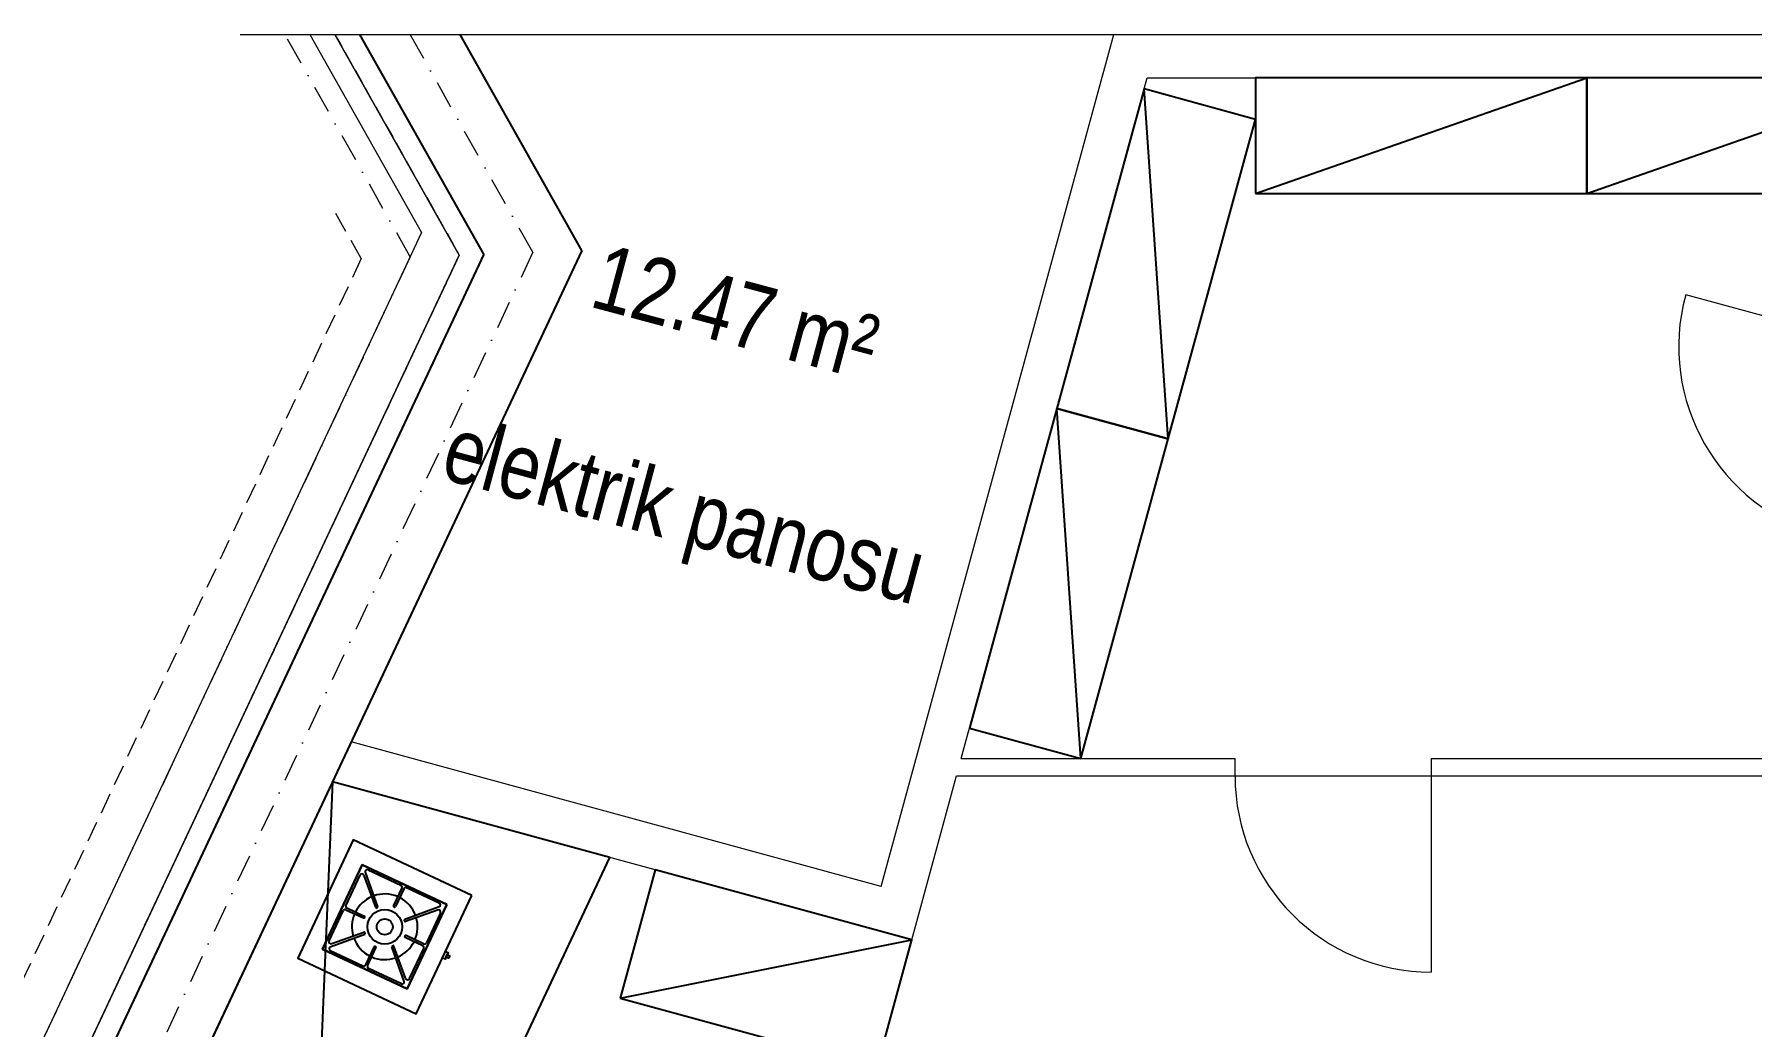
# Model space of a CAD drawing. Header units: millimetres. Extents: x 24907 to 30960, y 3978 to 9944.
# Drawn here: x 27335 to 28123, y 9314 to 9769 of the extents above; entities that cross this region are included whole.
import ezdxf
from ezdxf.enums import TextEntityAlignment as Align

# ---------------------------------------------------------------- set-up
doc = ezdxf.new("R2010")
doc.units = ezdxf.units.MM
doc.linetypes.add('DASHDOT', pattern=[25.4, 12.7, -6.35, 0, -6.35])
doc.linetypes.add('HIDDEN', pattern=[9.525, 6.35, -3.175])
for name, color, linetype, lineweight in [('ax2', 211, 'DASHDOT', 13), ('dv', 1, 'Continuous', 20), ('dv_bims_20', 1, 'Continuous', 20), ('kl', 5, 'Continuous', 25), ('mr', 124, 'Continuous', 13), ('P', 121, 'HIDDEN', 13), ('p2', 121, 'HIDDEN', 13)]:
    doc.layers.add(name, color=color, linetype=linetype, lineweight=lineweight)
doc.layers.add('M2', color=6, linetype='Continuous', lineweight=15, plot=False)
doc.layers.add('S2000-002 Çizgi', color=7, linetype='Continuous')
doc.styles.add('ARIAL', font='arial.ttf', dxfattribs={"width": 0.6, "height": 50})

# ---------------------------------------------------------------- blocks, each defined once
blk = doc.blocks.new('A$C73A43FF4')
at = {"layer": 'S2000-002 Çizgi'}
for p, q in [((9.54, 50.64), (9.54, 34.07)), ((11.11, 51.39), (23.07, 39.5)), ((12.74, 51.31), (23.68, 40.25)), ((13.35, 53.03), (28.55, 53.03)), ((29.52, 52.07), (29.52, 43.2)), ((30.48, 52.07), (30.48, 43.2)), ((46.65, 53.03), (31.45, 53.03)), ((47.26, 51.31), (36.32, 40.25)), ((48.89, 51.39), (36.93, 39.5)), ((50.46, 50.64), (50.46, 34.07)), ((51.43, 11.2), (51.43, 54.05)), ((23.75, 39.58), (23.75, 39.58)), ((36.25, 39.58), (36.25, 39.58)), ((10.5, 33.11), (19.51, 33.11)), ((10.5, 32.14), (19.51, 32.14)), ((10.5, 32.14), (19.51, 32.14)), ((49.5, 33.11), (40.49, 33.11)), ((49.5, 32.14), (40.49, 32.14)), ((49.5, 32.14), (40.49, 32.14)), ((9.54, 14.61), (9.54, 31.18)), ((11.11, 13.86), (23.07, 25.75)), ((12.74, 13.93), (23.68, 24.99)), ((23.75, 25.67), (23.75, 25.67)), ((36.25, 25.67), (36.25, 25.67)), ((47.26, 13.93), (36.32, 24.99)), ((48.89, 13.86), (36.93, 25.75)), ((50.46, 14.61), (50.46, 31.18)), ((29.52, 13.18), (29.52, 22.04)), ((30.48, 13.18), (30.48, 22.04)), ((8.57, 11.2), (51.43, 11.2)), ((13.35, 12.22), (28.55, 12.22)), ((46.65, 12.22), (31.45, 12.22))]:
    blk.add_line(p, q, dxfattribs=at)
for points in [[(60, 2.62), (60, 62.62), (0, 62.62), (0, 2.62)], [(51.43, 11.2), (51.43, 54.05), (8.57, 54.05), (8.57, 11.2)], [(51.43, 11.2), (8.57, 11.2), (8.57, 54.05), (51.43, 54.05)], [(51.43, 11.2), (8.57, 11.2), (8.57, 54.05), (51.43, 54.05)], [(28.36, 2.62), (31.64, 2.62), (31.64, 1.31), (28.36, 1.31)], [(29.34, 1.31), (30.66, 1.31), (30.66, 0), (29.34, 0)]]:
    blk.add_lwpolyline(points, close=True, dxfattribs=at)
for radius in [7.93, 3.64]:
    blk.add_circle((30, 32.62), radius, dxfattribs=at)
for centre, radius, start, end in [((10.5, 50.64), 0.965, 51.148, 180), ((13.35, 52.07), 0.965, 90, 231.148), ((30, 32.62), 15.07, 91.8351, 131.37476), ((28.55, 52.07), 0.965, 360, 90), ((31.45, 52.07), 0.965, 90, 180), ((30, 32.62), 15.07, 48.62524, 88.1649), ((46.65, 52.07), 0.965, 308.852, 90), ((49.5, 50.64), 0.965, 360, 128.852), ((30, 32.62), 15.07, 135.20105, 178.1649), ((23.37, 39.88), 0.483, 231.15346, 321.13569), ((23.37, 39.88), 0.483, 321.14708, 51.14045), ((30, 43.2), 0.483, 180, 270), ((30, 43.2), 0.483, 270, 360), ((36.63, 39.88), 0.483, 128.85955, 218.85292), ((36.63, 39.88), 0.483, 218.86431, 308.84654), ((30, 32.62), 15.07, 1.8351, 44.79895), ((10.5, 34.07), 0.965, 180, 270), ((10.5, 31.18), 0.965, 90, 180), ((30, 32.62), 15.07, 181.8351, 224.79895), ((19.51, 32.62), 0.483, 360, 90), ((19.51, 32.62), 0.483, 270, 360), ((40.49, 32.62), 0.483, 90, 180), ((40.49, 32.62), 0.483, 180, 270), ((30, 32.62), 15.07, 315.20105, 358.1649), ((49.5, 34.07), 0.965, 270, 360), ((49.5, 31.18), 0.965, 0, 90), ((23.37, 25.37), 0.483, 38.86431, 128.84654), ((23.37, 25.37), 0.483, 308.85955, 38.85292), ((36.63, 25.37), 0.483, 141.14708, 231.14045), ((36.63, 25.37), 0.483, 51.15346, 141.13569), ((30, 32.62), 15.07, 228.62524, 268.1649), ((30, 22.04), 0.483, 90, 180), ((30, 22.04), 0.483, 0, 90), ((30, 32.62), 15.07, 271.8351, 311.37476), ((10.5, 14.61), 0.965, 180, 308.852), ((13.35, 13.18), 0.965, 128.852, 270), ((28.55, 13.18), 0.965, 270, 0), ((31.45, 13.18), 0.965, 180, 270), ((46.65, 13.18), 0.965, 270, 51.148), ((49.5, 14.61), 0.965, 231.148, 0)]:
    blk.add_arc(centre, radius, start, end, dxfattribs=at)

msp = doc.modelspace()

# ---------------------------------------------------------------- linework, layer by layer
for p, q in [((27895.51, 9696.28), (28047.51, 9749.28)), ((28047.51, 9696.28), (28199.51, 9749.28)), ((27855.47, 9583.65), (27844.38, 9744.24)), ((27815.43, 9437.01), (27804.34, 9597.61)), ((27472.04, 9426.34), (27458.03, 9090.48)), ((27604.01, 9327.07), (27737.77, 9353.79))]:
    msp.add_line(p, q)
for points in [[(27895.51, 9696.28), (28047.51, 9696.28), (28047.51, 9749.28), (27895.51, 9749.28)], [(28047.51, 9696.28), (28199.51, 9696.28), (28199.51, 9749.28), (28047.51, 9749.28)], [(27855.47, 9583.65), (27895.51, 9730.28), (27844.38, 9744.24), (27804.34, 9597.61)], [(27815.43, 9437.01), (27855.47, 9583.65), (27804.34, 9597.61), (27764.31, 9450.97)], [(27458.03, 9090.48), (27599.33, 9391.58), (27472.04, 9426.34), (27340.34, 9145.7)], [(27604.01, 9327.07), (27721.7, 9294.94), (27737.77, 9353.79), (27620.08, 9385.92)]]:
    msp.add_lwpolyline(points, close=True)
at = {"layer": 'ax2'}
for p, q in [((27507.75, 9667.19), (27450.25, 9769.28)), ((27563.96, 9669.27), (27507.64, 9769.28)), ((27507.75, 9667.19), (26453.04, 7419.69)), ((27563.96, 9669.27), (26496.27, 7394.12))]:
    msp.add_line(p, q, dxfattribs=at)
at = {"layer": 'dv'}
for p, q in [((27429.72, 9769.28), (28418.76, 9769.28)), ((27723.74, 9378.35), (27830.48, 9769.28)), ((27760.49, 9437.01), (27845.75, 9749.28)), ((27845.75, 9749.28), (28413.3, 9749.28)), ((28191.22, 9622.87), (28092.82, 9649.74)), ((27723.74, 9378.35), (27480.67, 9444.72)), ((27760.49, 9437.01), (27886.09, 9437.01)), ((27886.09, 9429.01), (27886.09, 9437.01)), ((27976.09, 9437.01), (27976.09, 9339.01)), ((27976.09, 9437.01), (28328.04, 9437.01)), ((27737.77, 9353.79), (27472.04, 9426.34)), ((27737.77, 9353.79), (27758.31, 9429.01)), ((27758.31, 9429.01), (28325.85, 9429.01))]:
    msp.add_line(p, q, dxfattribs=at)
for centre, start, end in [((28179.64, 9626.03), 164.72851, 254.72851), ((27976.09, 9429.01), 180, 270)]:
    msp.add_arc(centre, 90, start, end, dxfattribs=at)
at = {"layer": 'dv_bims_20', "ltscale": 25}
for p, q in [((27461.73, 9769.28), (27512.96, 9678.31)), ((27473.21, 9769.28), (27530.23, 9668.03)), ((27512.96, 9678.31), (27109.84, 8819.28)), ((27530.23, 9668.03), (27122.54, 8799.28))]:
    msp.add_line(p, q, dxfattribs=at)
at = {"layer": 'kl'}
for p, q in [((27541.47, 9668.44), (27484.68, 9769.28)), ((27586.44, 9670.11), (27530.59, 9769.28)), ((27541.47, 9668.44), (26758.17, 7999.28)), ((27586.44, 9670.11), (26802.35, 7999.28))]:
    msp.add_line(p, q, dxfattribs=at)
at = {"layer": 'mr'}
msp.add_lwpolyline([(27122.54, 8799.28), (27122.54, 8799.28), (27530.23, 9668.03), (27473.21, 9769.28)], dxfattribs=at)
at = {"layer": 'P', "ltscale": 1.5}
for p, q in [((27485.26, 9666.36), (27471.49, 9690.82)), ((27530.23, 9668.02), (27515.17, 9694.77)), ((27485.26, 9666.36), (27076.02, 8794.28)), ((27530.23, 9668.02), (27120.2, 8794.28))]:
    msp.add_line(p, q, dxfattribs=at)
at = {"layer": 'p2'}
msp.add_lwpolyline([(27473.21, 9769.28), (27530.23, 9668.03), (27122.54, 8799.28), (26901.62, 8799.28), (26855.29, 8799.28), (26497.24, 9112.39), (26438.01, 9111.05), (26383.05, 9109.8), (26061.14, 8741.67), (26042.53, 9561.78)], dxfattribs=at)

# ---------------------------------------------------------------- block references
at = {"layer": 'S2000-002 Çizgi', "rotation": 64.86018997067667}
msp.add_blockref('A$C73A43FF4', (27512.83, 9318.77), dxfattribs=at)

# ---------------------------------------------------------------- texts
at = {"layer": 'M2', "style": 'ARIAL', "width": 0.8}
for s, p in [('12.47 m² ', (27657.63, 9626.24)), ('elektrik panosu', (27629.62, 9536.65))]:
    msp.add_text(s, height=30, rotation=345, dxfattribs=at).set_placement(p, align=Align.CENTER)

doc.saveas('drawing.dxf')
